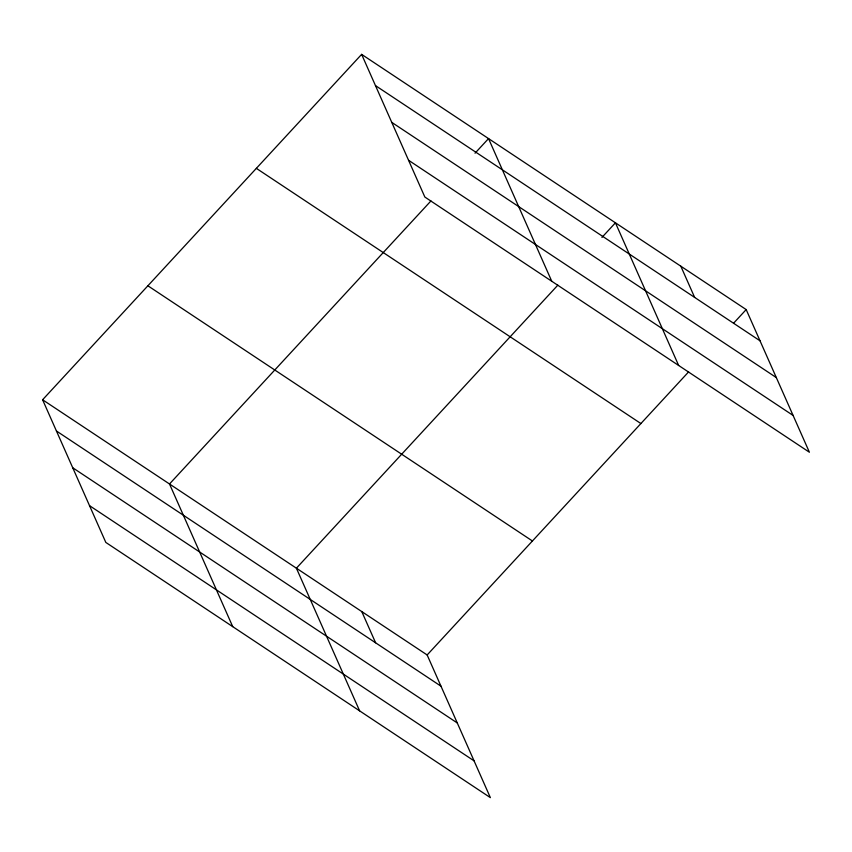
<?xml version="1.0" encoding="UTF-8"?>
<svg xmlns="http://www.w3.org/2000/svg" width="852" height="852" viewBox="0 0 852 852"><rect width="100%" height="100%" fill="white"/><g stroke="black" fill="none" stroke-linecap="round" stroke-linejoin="round"><path stroke-width="1.28" d="M42.6 399.769L427.15 654.964L490.369 797.632L105.818 542.426L42.6 399.769L361.631 54.368L746.182 309.574L809.4 452.231L424.85 197.036L361.631 54.368M430.942 200.934L169.505 483.979L232.724 626.646M475.033 153.2L488.537 138.588L551.755 281.256M557.847 285.154L296.4 568.199L359.619 710.856M601.938 237.42L615.432 222.809L678.65 365.465M427.15 654.964L688.586 371.919M733.583 323.206L746.182 309.574M375.476 85.594L760.016 340.8M391.771 122.368L776.31 377.574M408.555 160.261L793.106 415.457M256.356 168.355L640.896 423.55M147.886 285.782L532.425 540.988M56.434 430.995L440.985 686.19M72.729 467.769L457.279 722.965M89.524 505.651L474.074 760.857M680.812 266.186L694.646 297.412M361.77 611.576L375.615 642.802"/></g></svg>
